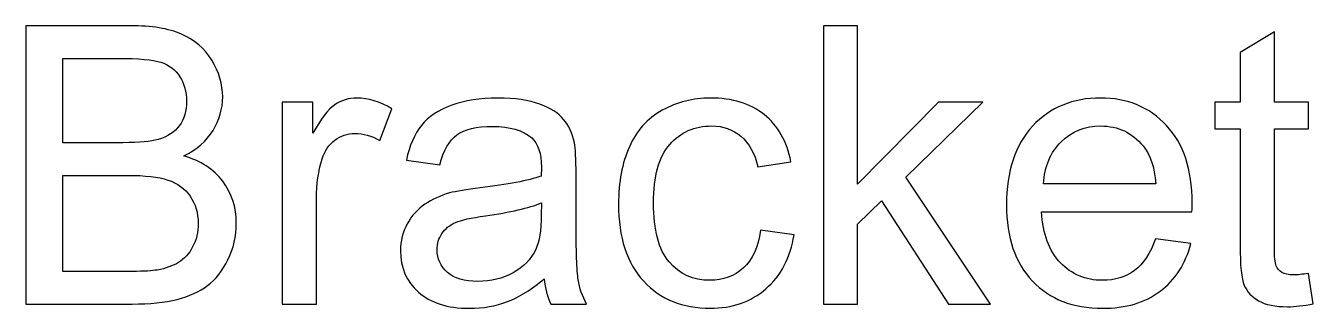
# Model space of a CAD drawing. Header units: centimetres. Extents: x -7.1 to 7.1, y -5.2 to 12.5.
# Drawn here: x -3.544 to -0.743, y 11.898 to 12.513 of the extents above; entities that cross this region are included whole.
import ezdxf

# ---------------------------------------------------------------- set-up
doc = ezdxf.new("R2010")
doc.units = ezdxf.units.CM
doc.header["$MEASUREMENT"] = 0
doc.layers.add('Visible', color=7, linetype='Continuous')

msp = doc.modelspace()

# ---------------------------------------------------------------- linework, layer by layer
at = {"layer": 'Visible', "color": 250}
for points, knots in [([(-3.54376, 11.90696), (-3.54376, 11.90696), (-3.54376, 12.51318), (-3.54376, 12.51318), (-3.54376, 12.51318), (-3.31629, 12.51318), (-3.31629, 12.51318), (-3.27001, 12.51318), (-3.23289, 12.50711), (-3.20481, 12.49483), (-3.17687, 12.48255), (-3.155, 12.46365), (-3.1392, 12.4381), (-3.12325, 12.4127), (-3.11535, 12.38603), (-3.11535, 12.35809), (-3.11535, 12.33227), (-3.1224, 12.30786), (-3.13637, 12.285), (-3.15034, 12.26214), (-3.17151, 12.24365), (-3.19987, 12.22954), (-3.16318, 12.21882), (-3.13496, 12.20047), (-3.11535, 12.17451), (-3.09559, 12.14868), (-3.08571, 12.11806), (-3.08571, 12.08279), (-3.08571, 12.05428), (-3.09178, 12.02789), (-3.10378, 12.00348), (-3.11577, 11.97907), (-3.13059, 11.9603), (-3.14823, 11.94704), (-3.16587, 11.93391), (-3.18802, 11.92389), (-3.21455, 11.91712), (-3.24122, 11.91035), (-3.27382, 11.90696), (-3.31248, 11.90696), (-3.31248, 11.90696), (-3.54376, 11.90696), (-3.54376, 11.90696)], [0, 0, 0, 0, 0.0714286, 0.0714286, 0.0714286, 0.1428571, 0.1428571, 0.1428571, 0.2142857, 0.2142857, 0.2142857, 0.2857143, 0.2857143, 0.2857143, 0.3571429, 0.3571429, 0.3571429, 0.4285714, 0.4285714, 0.4285714, 0.5, 0.5, 0.5, 0.5714286, 0.5714286, 0.5714286, 0.6428571, 0.6428571, 0.6428571, 0.7142857, 0.7142857, 0.7142857, 0.7857143, 0.7857143, 0.7857143, 0.8571429, 0.8571429, 0.8571429, 0.9285714, 0.9285714, 0.9285714, 1, 1, 1, 1]), ([(-1.80851, 11.90696), (-1.80851, 11.90696), (-1.80851, 12.51318), (-1.80851, 12.51318), (-1.80851, 12.51318), (-1.734, 12.51318), (-1.734, 12.51318), (-1.734, 12.51318), (-1.734, 12.16788), (-1.734, 12.16788), (-1.734, 12.16788), (-1.55789, 12.34638), (-1.55789, 12.34638), (-1.55789, 12.34638), (-1.46166, 12.34638), (-1.46166, 12.34638), (-1.46166, 12.34638), (-1.6293, 12.18312), (-1.6293, 12.18312), (-1.6293, 12.18312), (-1.44472, 11.90696), (-1.44472, 11.90696), (-1.44472, 11.90696), (-1.53644, 11.90696), (-1.53644, 11.90696), (-1.53644, 11.90696), (-1.68235, 12.13147), (-1.68235, 12.13147), (-1.68235, 12.13147), (-1.734, 12.08123), (-1.734, 12.08123), (-1.734, 12.08123), (-1.734, 11.90696), (-1.734, 11.90696), (-1.734, 11.90696), (-1.80851, 11.90696), (-1.80851, 11.90696)], [0, 0, 0, 0, 0.0833333, 0.0833333, 0.0833333, 0.1666667, 0.1666667, 0.1666667, 0.25, 0.25, 0.25, 0.3333333, 0.3333333, 0.3333333, 0.4166667, 0.4166667, 0.4166667, 0.5, 0.5, 0.5, 0.5833333, 0.5833333, 0.5833333, 0.6666667, 0.6666667, 0.6666667, 0.75, 0.75, 0.75, 0.8333333, 0.8333333, 0.8333333, 0.9166667, 0.9166667, 0.9166667, 1, 1, 1, 1]), ([(-0.75285, 11.97342), (-0.75285, 11.97342), (-0.74269, 11.90767), (-0.74269, 11.90767), (-0.76357, 11.90329), (-0.78234, 11.90103), (-0.79871, 11.90103), (-0.82566, 11.90103), (-0.84654, 11.90527), (-0.8615, 11.91387), (-0.87632, 11.92248), (-0.88676, 11.93363), (-0.89283, 11.9476), (-0.8989, 11.96157), (-0.90186, 11.99092), (-0.90186, 12.03565), (-0.90186, 12.03565), (-0.90186, 12.28881), (-0.90186, 12.28881), (-0.90186, 12.28881), (-0.95689, 12.28881), (-0.95689, 12.28881), (-0.95689, 12.28881), (-0.95689, 12.34638), (-0.95689, 12.34638), (-0.95689, 12.34638), (-0.90186, 12.34638), (-0.90186, 12.34638), (-0.90186, 12.34638), (-0.90186, 12.45504), (-0.90186, 12.45504), (-0.90186, 12.45504), (-0.82735, 12.49977), (-0.82735, 12.49977), (-0.82735, 12.49977), (-0.82735, 12.34638), (-0.82735, 12.34638), (-0.82735, 12.34638), (-0.75285, 12.34638), (-0.75285, 12.34638), (-0.75285, 12.34638), (-0.75285, 12.28881), (-0.75285, 12.28881), (-0.75285, 12.28881), (-0.82735, 12.28881), (-0.82735, 12.28881), (-0.82735, 12.28881), (-0.82735, 12.03142), (-0.82735, 12.03142), (-0.82735, 12.01011), (-0.82608, 11.99642), (-0.8234, 11.99036), (-0.82086, 11.98429), (-0.81663, 11.97949), (-0.8107, 11.97582), (-0.80477, 11.97229), (-0.79631, 11.97046), (-0.7853, 11.97046), (-0.77712, 11.97046), (-0.76625, 11.97145), (-0.75285, 11.97342)], [0, 0, 0, 0, 0.05, 0.05, 0.05, 0.1, 0.1, 0.1, 0.15, 0.15, 0.15, 0.2, 0.2, 0.2, 0.25, 0.25, 0.25, 0.3, 0.3, 0.3, 0.35, 0.35, 0.35, 0.4, 0.4, 0.4, 0.45, 0.45, 0.45, 0.5, 0.5, 0.5, 0.55, 0.55, 0.55, 0.6, 0.6, 0.6, 0.65, 0.65, 0.65, 0.7, 0.7, 0.7, 0.75, 0.75, 0.75, 0.8, 0.8, 0.8, 0.85, 0.85, 0.85, 0.9, 0.9, 0.9, 0.95, 0.95, 0.95, 1, 1, 1, 1]), ([(-3.46333, 12.25833), (-3.46333, 12.25833), (-3.33224, 12.25833), (-3.33224, 12.25833), (-3.29668, 12.25833), (-3.27114, 12.26073), (-3.25575, 12.26538), (-3.23529, 12.27145), (-3.21991, 12.28161), (-3.20961, 12.29572), (-3.19931, 12.30983), (-3.19409, 12.32747), (-3.19409, 12.34878), (-3.19409, 12.36896), (-3.19889, 12.38674), (-3.20862, 12.40198), (-3.21822, 12.41736), (-3.23205, 12.42794), (-3.24997, 12.43359), (-3.26789, 12.43923), (-3.29865, 12.44206), (-3.34211, 12.44206), (-3.34211, 12.44206), (-3.46333, 12.44206), (-3.46333, 12.44206), (-3.46333, 12.44206), (-3.46333, 12.25833), (-3.46333, 12.25833)], [0, 0, 0, 0, 0.1111111, 0.1111111, 0.1111111, 0.2222222, 0.2222222, 0.2222222, 0.3333333, 0.3333333, 0.3333333, 0.4444444, 0.4444444, 0.4444444, 0.5555556, 0.5555556, 0.5555556, 0.6666667, 0.6666667, 0.6666667, 0.7777778, 0.7777778, 0.7777778, 0.8888889, 0.8888889, 0.8888889, 1, 1, 1, 1]), ([(-2.98581, 11.90696), (-2.98581, 11.90696), (-2.98581, 12.34638), (-2.98581, 12.34638), (-2.98581, 12.34638), (-2.91892, 12.34638), (-2.91892, 12.34638), (-2.91892, 12.34638), (-2.91892, 12.27907), (-2.91892, 12.27907), (-2.90185, 12.31026), (-2.88604, 12.33086), (-2.87151, 12.34074), (-2.85697, 12.35076), (-2.84103, 12.3557), (-2.82367, 12.3557), (-2.79855, 12.3557), (-2.77301, 12.34779), (-2.74705, 12.33213), (-2.74705, 12.33213), (-2.77357, 12.26341), (-2.77357, 12.26341), (-2.79164, 12.27357), (-2.8097, 12.27865), (-2.82776, 12.27865), (-2.84399, 12.27865), (-2.85852, 12.27371), (-2.87136, 12.26397), (-2.88421, 12.25424), (-2.89338, 12.24069), (-2.89888, 12.22333), (-2.90721, 12.19694), (-2.9113, 12.16802), (-2.9113, 12.13655), (-2.9113, 12.13655), (-2.9113, 11.90696), (-2.9113, 11.90696), (-2.9113, 11.90696), (-2.98581, 11.90696), (-2.98581, 11.90696)], [0, 0, 0, 0, 0.0769231, 0.0769231, 0.0769231, 0.1538462, 0.1538462, 0.1538462, 0.2307692, 0.2307692, 0.2307692, 0.3076923, 0.3076923, 0.3076923, 0.3846154, 0.3846154, 0.3846154, 0.4615385, 0.4615385, 0.4615385, 0.5384615, 0.5384615, 0.5384615, 0.6153846, 0.6153846, 0.6153846, 0.6923077, 0.6923077, 0.6923077, 0.7692308, 0.7692308, 0.7692308, 0.8461538, 0.8461538, 0.8461538, 0.9230769, 0.9230769, 0.9230769, 1, 1, 1, 1]), ([(-2.416, 11.96199), (-2.44366, 11.93843), (-2.47033, 11.92192), (-2.49587, 11.91218), (-2.52141, 11.90244), (-2.54878, 11.89765), (-2.57814, 11.89765), (-2.6264, 11.89765), (-2.66351, 11.90936), (-2.68947, 11.93292), (-2.71544, 11.95635), (-2.72842, 11.98641), (-2.72842, 12.02295), (-2.72842, 12.0444), (-2.72348, 12.06402), (-2.71374, 12.0818), (-2.70387, 12.09958), (-2.69103, 12.11369), (-2.67522, 12.12441), (-2.65928, 12.13514), (-2.6415, 12.14332), (-2.6216, 12.14883), (-2.60692, 12.15264), (-2.58477, 12.1563), (-2.55528, 12.15997), (-2.49516, 12.16703), (-2.45071, 12.17564), (-2.42235, 12.18551), (-2.42207, 12.19567), (-2.42193, 12.20217), (-2.42193, 12.20485), (-2.42193, 12.23504), (-2.42898, 12.25635), (-2.44309, 12.26877), (-2.46214, 12.28556), (-2.49051, 12.29389), (-2.52804, 12.29389), (-2.56318, 12.29389), (-2.58914, 12.28768), (-2.60579, 12.2754), (-2.62259, 12.26313), (-2.63486, 12.24139), (-2.64291, 12.21007), (-2.64291, 12.21007), (-2.71572, 12.22023), (-2.71572, 12.22023), (-2.70909, 12.25141), (-2.69822, 12.27667), (-2.68298, 12.29586), (-2.66774, 12.31505), (-2.64573, 12.32973), (-2.61694, 12.34017), (-2.5883, 12.35047), (-2.55485, 12.3557), (-2.51703, 12.3557), (-2.4795, 12.3557), (-2.44888, 12.35132), (-2.42531, 12.34243), (-2.40189, 12.33354), (-2.38453, 12.32253), (-2.37352, 12.30913), (-2.36252, 12.29572), (-2.35476, 12.27879), (-2.35024, 12.25833), (-2.34784, 12.24563), (-2.34657, 12.22277), (-2.34657, 12.18989), (-2.34657, 12.18989), (-2.34657, 12.09111), (-2.34657, 12.09111), (-2.34657, 12.02211), (-2.34502, 11.9785), (-2.34192, 11.96002), (-2.33895, 11.94153), (-2.33274, 11.92389), (-2.32371, 11.90696), (-2.32371, 11.90696), (-2.40161, 11.90696), (-2.40161, 11.90696), (-2.40908, 11.92262), (-2.41388, 11.94097), (-2.416, 11.96199)], [0, 0, 0, 0, 0.037037, 0.037037, 0.037037, 0.0740741, 0.0740741, 0.0740741, 0.1111111, 0.1111111, 0.1111111, 0.1481481, 0.1481481, 0.1481481, 0.1851852, 0.1851852, 0.1851852, 0.2222222, 0.2222222, 0.2222222, 0.2592593, 0.2592593, 0.2592593, 0.2962963, 0.2962963, 0.2962963, 0.3333333, 0.3333333, 0.3333333, 0.3703704, 0.3703704, 0.3703704, 0.4074074, 0.4074074, 0.4074074, 0.4444444, 0.4444444, 0.4444444, 0.4814815, 0.4814815, 0.4814815, 0.5185185, 0.5185185, 0.5185185, 0.5555556, 0.5555556, 0.5555556, 0.5925926, 0.5925926, 0.5925926, 0.6296296, 0.6296296, 0.6296296, 0.6666667, 0.6666667, 0.6666667, 0.7037037, 0.7037037, 0.7037037, 0.7407407, 0.7407407, 0.7407407, 0.7777778, 0.7777778, 0.7777778, 0.8148148, 0.8148148, 0.8148148, 0.8518519, 0.8518519, 0.8518519, 0.8888889, 0.8888889, 0.8888889, 0.9259259, 0.9259259, 0.9259259, 0.962963, 0.962963, 0.962963, 1, 1, 1, 1]), ([(-1.94511, 12.06783), (-1.94511, 12.06783), (-1.8723, 12.05767), (-1.8723, 12.05767), (-1.88034, 12.00757), (-1.90066, 11.96848), (-1.93354, 11.94012), (-1.96642, 11.91176), (-2.00692, 11.89765), (-2.05475, 11.89765), (-2.11472, 11.89765), (-2.16299, 11.91726), (-2.19939, 11.95649), (-2.23594, 11.99572), (-2.25414, 12.05188), (-2.25414, 12.12498), (-2.25414, 12.17239), (-2.24624, 12.21374), (-2.23058, 12.2493), (-2.21491, 12.28472), (-2.19107, 12.31139), (-2.15889, 12.32902), (-2.12686, 12.34681), (-2.09201, 12.3557), (-2.05419, 12.3557), (-2.00663, 12.3557), (-1.96755, 12.3437), (-1.93735, 12.31957), (-1.90701, 12.29544), (-1.88754, 12.26115), (-1.87907, 12.21684), (-1.87907, 12.21684), (-1.95104, 12.20583), (-1.95104, 12.20583), (-1.95795, 12.23533), (-1.97009, 12.25748), (-1.98772, 12.27244), (-2.00522, 12.28726), (-2.02639, 12.29473), (-2.05122, 12.29473), (-2.08876, 12.29473), (-2.11924, 12.28133), (-2.14281, 12.25452), (-2.16623, 12.22757), (-2.17794, 12.18523), (-2.17794, 12.12709), (-2.17794, 12.06811), (-2.16665, 12.02535), (-2.14408, 11.99868), (-2.12136, 11.97201), (-2.09186, 11.95861), (-2.0556, 11.95861), (-2.02625, 11.95861), (-2.00184, 11.9675), (-1.98236, 11.98542), (-1.96275, 12.0032), (-1.95033, 12.03071), (-1.94511, 12.06783)], [0, 0, 0, 0, 0.0526316, 0.0526316, 0.0526316, 0.1052632, 0.1052632, 0.1052632, 0.1578947, 0.1578947, 0.1578947, 0.2105263, 0.2105263, 0.2105263, 0.2631579, 0.2631579, 0.2631579, 0.3157895, 0.3157895, 0.3157895, 0.3684211, 0.3684211, 0.3684211, 0.4210526, 0.4210526, 0.4210526, 0.4736842, 0.4736842, 0.4736842, 0.5263158, 0.5263158, 0.5263158, 0.5789474, 0.5789474, 0.5789474, 0.6315789, 0.6315789, 0.6315789, 0.6842105, 0.6842105, 0.6842105, 0.7368421, 0.7368421, 0.7368421, 0.7894737, 0.7894737, 0.7894737, 0.8421053, 0.8421053, 0.8421053, 0.8947368, 0.8947368, 0.8947368, 0.9473684, 0.9473684, 0.9473684, 1, 1, 1, 1]), ([(-1.08573, 12.0492), (-1.08573, 12.0492), (-1.00868, 12.03904), (-1.00868, 12.03904), (-1.02068, 11.99431), (-1.04311, 11.95945), (-1.07585, 11.93476), (-1.10859, 11.91006), (-1.15036, 11.89765), (-1.2013, 11.89765), (-1.26536, 11.89765), (-1.31616, 11.9174), (-1.3537, 11.95691), (-1.39124, 11.99628), (-1.41, 12.05174), (-1.41, 12.123), (-1.41, 12.19666), (-1.39109, 12.25395), (-1.35314, 12.29459), (-1.31518, 12.33538), (-1.26593, 12.3557), (-1.20539, 12.3557), (-1.14683, 12.3557), (-1.09899, 12.3358), (-1.06188, 12.29586), (-1.02477, 12.25593), (-1.00614, 12.19977), (-1.00614, 12.12738), (-1.00614, 12.123), (-1.00628, 12.11637), (-1.00656, 12.10762), (-1.00656, 12.10762), (-1.3338, 12.10762), (-1.3338, 12.10762), (-1.33098, 12.0595), (-1.31743, 12.02253), (-1.29288, 11.99699), (-1.26847, 11.97145), (-1.23785, 11.95861), (-1.2013, 11.95861), (-1.17406, 11.95861), (-1.15078, 11.9658), (-1.13159, 11.9802), (-1.11226, 11.99459), (-1.09702, 12.01759), (-1.08573, 12.0492)], [0, 0, 0, 0, 0.0666667, 0.0666667, 0.0666667, 0.1333333, 0.1333333, 0.1333333, 0.2, 0.2, 0.2, 0.2666667, 0.2666667, 0.2666667, 0.3333333, 0.3333333, 0.3333333, 0.4, 0.4, 0.4, 0.4666667, 0.4666667, 0.4666667, 0.5333333, 0.5333333, 0.5333333, 0.6, 0.6, 0.6, 0.6666667, 0.6666667, 0.6666667, 0.7333333, 0.7333333, 0.7333333, 0.8, 0.8, 0.8, 0.8666667, 0.8666667, 0.8666667, 0.9333333, 0.9333333, 0.9333333, 1, 1, 1, 1]), ([(-1.32957, 12.16858), (-1.32957, 12.16858), (-1.08488, 12.16858), (-1.08488, 12.16858), (-1.08813, 12.20555), (-1.09758, 12.23321), (-1.11296, 12.2517), (-1.13653, 12.28034), (-1.16729, 12.29473), (-1.20497, 12.29473), (-1.23912, 12.29473), (-1.26776, 12.2833), (-1.29105, 12.26044), (-1.31419, 12.23758), (-1.32703, 12.20696), (-1.32957, 12.16858)], [0, 0, 0, 0, 0.2, 0.2, 0.2, 0.4, 0.4, 0.4, 0.6, 0.6, 0.6, 0.8, 0.8, 0.8, 1, 1, 1, 1]), ([(-3.46333, 11.97808), (-3.46333, 11.97808), (-3.31234, 11.97808), (-3.31234, 11.97808), (-3.28638, 11.97808), (-3.26817, 11.97907), (-3.25759, 11.98104), (-3.23924, 11.98429), (-3.22372, 11.98979), (-3.2113, 11.99755), (-3.19889, 12.00531), (-3.18873, 12.0166), (-3.18068, 12.03142), (-3.17264, 12.04624), (-3.16869, 12.06331), (-3.16869, 12.08264), (-3.16869, 12.10536), (-3.17447, 12.12498), (-3.18619, 12.14177), (-3.19776, 12.15856), (-3.21384, 12.17027), (-3.23445, 12.17705), (-3.25491, 12.18382), (-3.28454, 12.18721), (-3.32306, 12.18721), (-3.32306, 12.18721), (-3.46333, 12.18721), (-3.46333, 12.18721), (-3.46333, 12.18721), (-3.46333, 11.97808), (-3.46333, 11.97808)], [0, 0, 0, 0, 0.1, 0.1, 0.1, 0.2, 0.2, 0.2, 0.3, 0.3, 0.3, 0.4, 0.4, 0.4, 0.5, 0.5, 0.5, 0.6, 0.6, 0.6, 0.7, 0.7, 0.7, 0.8, 0.8, 0.8, 0.9, 0.9, 0.9, 1, 1, 1, 1]), ([(-2.42193, 12.12709), (-2.44902, 12.11609), (-2.48966, 12.10677), (-2.54385, 12.09915), (-2.57461, 12.09478), (-2.59634, 12.08984), (-2.60904, 12.08434), (-2.62174, 12.07883), (-2.63148, 12.07079), (-2.63839, 12.06035), (-2.64531, 12.04977), (-2.64883, 12.03805), (-2.64883, 12.02507), (-2.64883, 12.00546), (-2.64135, 11.98895), (-2.62626, 11.97582), (-2.61116, 11.9627), (-2.58914, 11.95607), (-2.56021, 11.95607), (-2.53157, 11.95607), (-2.50603, 11.96228), (-2.48359, 11.97483), (-2.4613, 11.98725), (-2.44479, 12.00433), (-2.43434, 12.02592), (-2.4263, 12.04271), (-2.42235, 12.0674), (-2.42235, 12.1), (-2.42235, 12.1), (-2.42193, 12.12709), (-2.42193, 12.12709)], [0, 0, 0, 0, 0.1, 0.1, 0.1, 0.2, 0.2, 0.2, 0.3, 0.3, 0.3, 0.4, 0.4, 0.4, 0.5, 0.5, 0.5, 0.6, 0.6, 0.6, 0.7, 0.7, 0.7, 0.8, 0.8, 0.8, 0.9, 0.9, 0.9, 1, 1, 1, 1])]:
    msp.add_open_spline(points, degree=3, knots=knots, dxfattribs=at)

doc.saveas('drawing.dxf')
